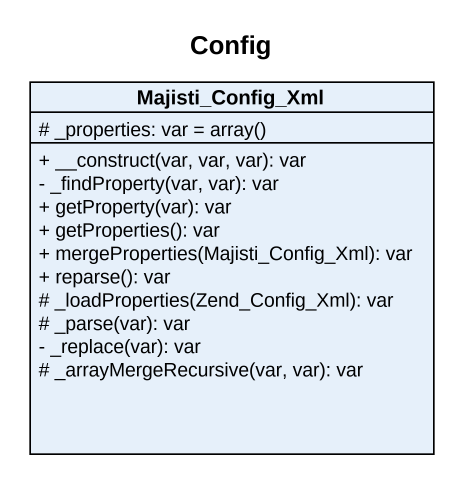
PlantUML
@startuml
title Config
hide circle
hide empty members
skinparam classAttributeIconSize 0
class Majisti_Config_Xml {
  {field} # _properties: var = array()
  + __construct(var, var, var): var
  - _findProperty(var, var): var
  + getProperty(var): var
  + getProperties(): var
  + mergeProperties(Majisti_Config_Xml): var
  + reparse(): var
  # _loadProperties(Zend_Config_Xml): var
  # _parse(var): var
  - _replace(var): var
  # _arrayMergeRecursive(var, var): var
}
@enduml
